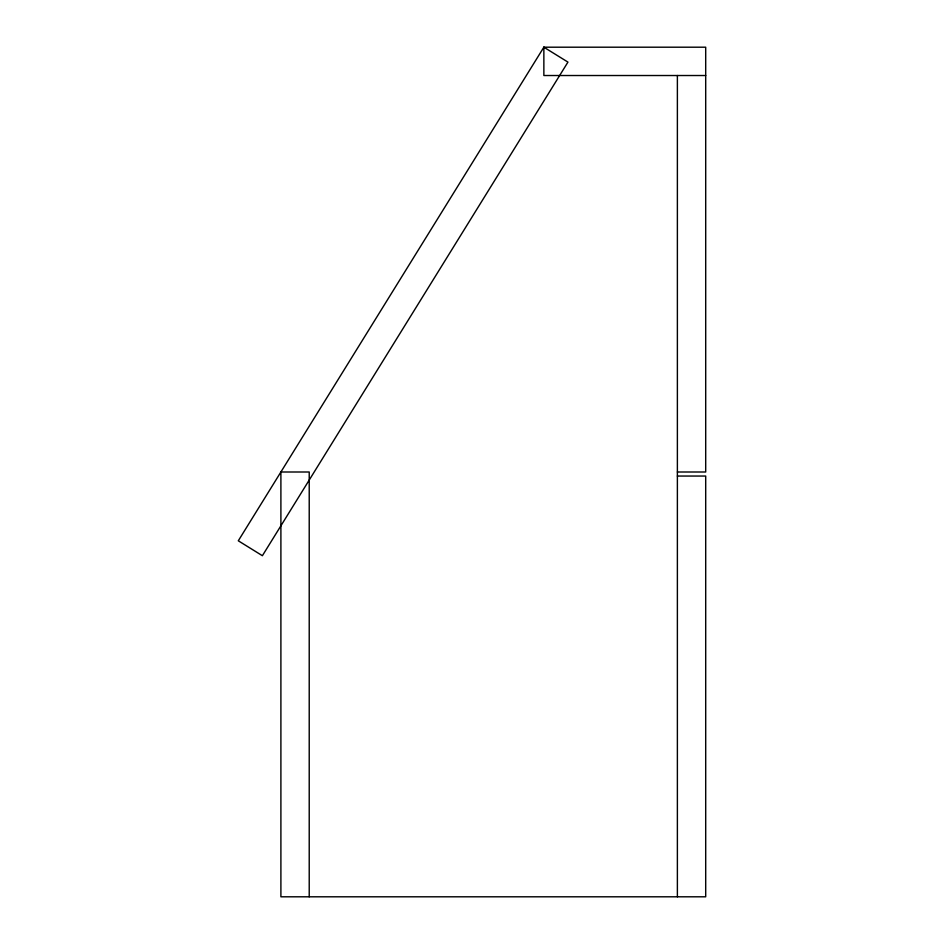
<?xml version="1.0" encoding="UTF-8"?>
<svg xmlns="http://www.w3.org/2000/svg" width="944" height="944" viewBox="0 0 944 944"><rect width="100%" height="100%" fill="white"/><g stroke="black" fill="none" stroke-linecap="round" stroke-linejoin="round"><path stroke-width="1.42" d="M705.699 75.52L543.862 75.52L543.862 47.2L705.699 47.2L705.699 472L677.379 472M677.379 476.047L705.699 476.047L705.699 896.8L280.899 896.8L280.899 472L309.219 472L309.219 896.8M677.379 75.52L677.379 896.8M543.862 47.2L238.301 540.794L262.385 555.709L567.946 62.103L543.862 47.2"/></g></svg>
